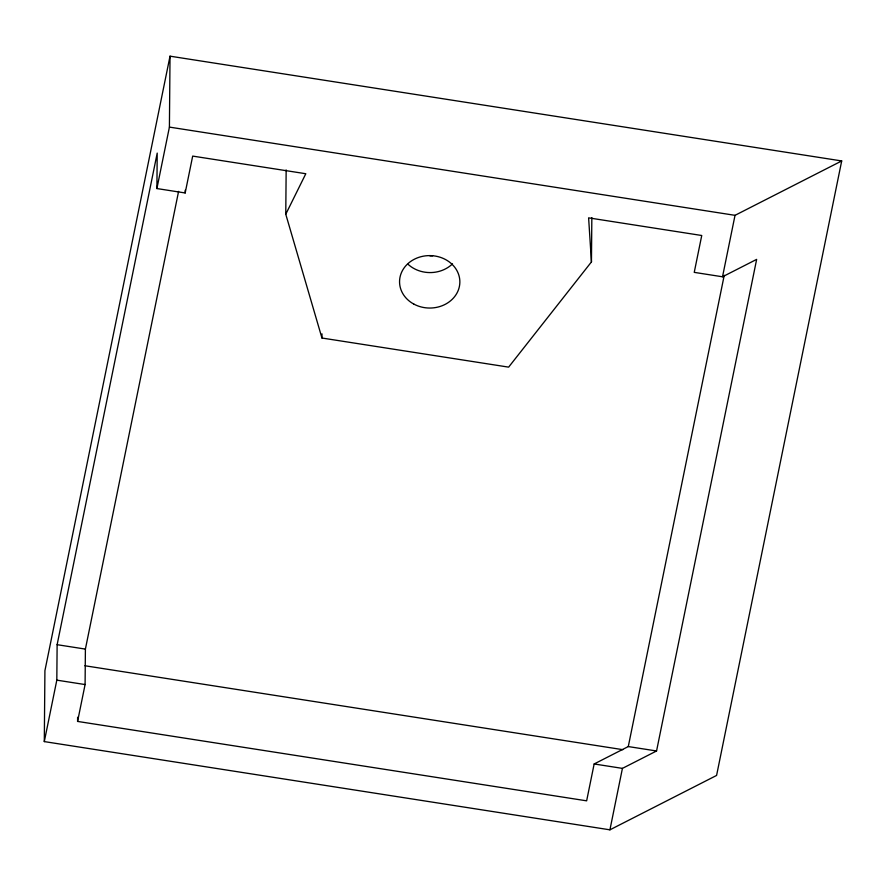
<?xml version="1.0" encoding="UTF-8"?>
<svg xmlns="http://www.w3.org/2000/svg" width="886" height="886" viewBox="0 0 886 886"><rect width="100%" height="100%" fill="white"/><g stroke="black" fill="none" stroke-linecap="round" stroke-linejoin="round"><path stroke-width="1.33" d="M44.3 741.593L44.92 670.669L170.023 56.172L841.7 160.942L716.586 775.438L609.922 829.828L44.3 741.593L56.815 680.149L57.125 644.687L157.21 153.09L156.9 188.552L185.174 192.96L192.683 156.091L305.814 173.734L285.768 214.224L321.95 338.02L508.63 367.136L591.449 261.902L591.837 217.624M591.449 261.902L588.614 217.856L701.745 235.499L694.236 272.367L722.522 276.786L756.655 259.376L656.559 750.974L628.285 746.566L594.152 763.965L586.643 800.833L77.58 721.425L77.625 717.272M77.58 721.425L85.089 684.557L85.399 649.095L178.595 191.354M156.9 188.552L169.414 127.097L170.023 56.172M185.174 192.96L185.207 190.235M285.768 214.224L286.156 169.935M321.95 338.02L321.995 333.867M609.922 829.828L622.426 768.383L656.559 750.974M722.522 276.786L735.026 215.331L841.7 160.942M628.285 746.566L724.239 275.28M169.414 127.097L735.026 215.331M57.125 644.687L85.399 649.095M84.912 665.751L622.825 749.667M56.815 680.149L85.089 684.557M594.152 763.965L622.426 768.383M432.623 255.81A51.698 44.953 0.5 0 1 429.931 255.844M452.502 263.873A30.157 26.226 0.5 0 1 408.047 264.283M413.828 304.086A30.157 26.226 0.5 0 0 459.845 282.689A30.157 26.226 0.5 0 0 415.423 258.701A30.157 26.226 0.5 0 0 413.828 304.086"/></g></svg>
